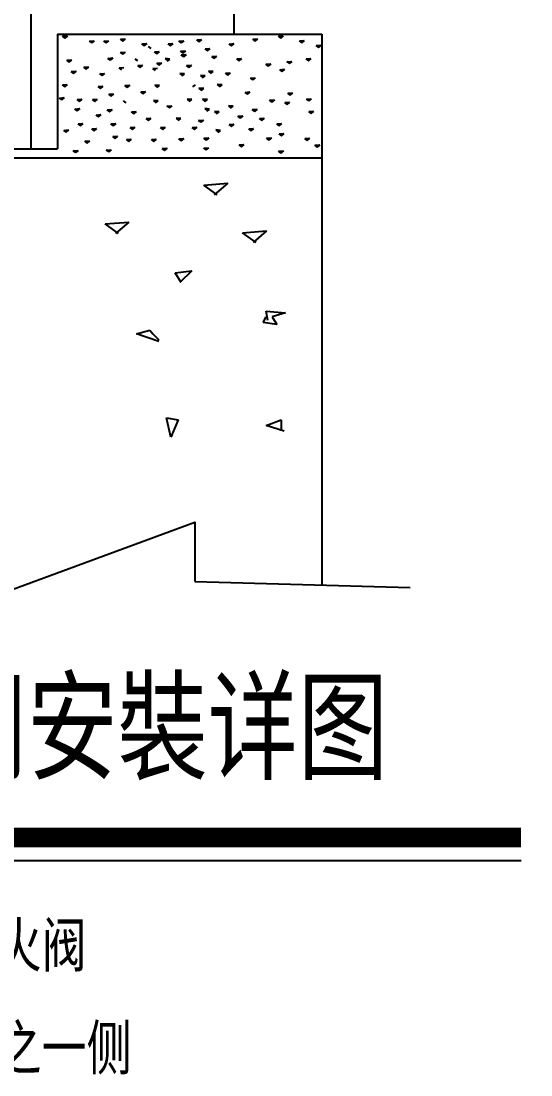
# Model space of a CAD drawing. Extents: x 2246048 to 2442613, y -66234 to 220766.
# Drawn here: x 2422789 to 2425680, y 133441 to 139417 of the extents above; entities that cross this region are included whole.
import ezdxf
from ezdxf.enums import TextEntityAlignment as Align

# ---------------------------------------------------------------- set-up
doc = ezdxf.new("R2010")
doc.units = 0
doc.header["$LTSCALE"] = 1000
doc.header["$MEASUREMENT"] = 0
for name, color, linetype in [('ARCH', 21, 'Continuous'), ('CNTXT', 50, 'Continuous'), ('DUCT', 4, 'Continuous')]:
    doc.layers.add(name, color=color, linetype=linetype)
doc.styles.add('黑体', font='simhei.ttf')

msp = doc.modelspace()

# ---------------------------------------------------------------- linework, layer by layer
at = {"layer": 'ARCH'}
for p, q in [((2422994.737559747, 139341.9456390998), (2424494.737559747, 139341.9456390998)), ((2424494.737559747, 139341.9456390998), (2424494.737559747, 136218.3155718083)), ((2421194.737559747, 138641.9456390998), (2424494.737559747, 138641.9456390998)), ((2423773.126439418, 136238.4285154263), (2424994.737559747, 136204.379434288))]:
    msp.add_line(p, q, dxfattribs=at)
at = {"layer": 'ARCH', "color": 11, "linetype": 'Continuous'}
for p, q in [((2423176.537559747, 139303.7456390997), (2423203.637559747, 139305.8456390998)), ((2423191.737559747, 139292.8456390998), (2423176.537559747, 139303.7456390997)), ((2423203.637559747, 139305.8456390998), (2423188.337559748, 139292.8456390998)), ((2423257.637559747, 139303.7456390997), (2423284.737559747, 139305.8456390998)), ((2423272.837559748, 139292.8456390998), (2423257.637559747, 139303.7456390997)), ((2423284.737559747, 139305.8456390998), (2423269.437559748, 139292.8456390998)), ((2423352.337559748, 139313.8456390998), (2423379.437559748, 139315.9456390998)), ((2423367.537559747, 139302.9456390998), (2423352.337559748, 139313.8456390998)), ((2423379.437559748, 139315.9456390998), (2423364.137559747, 139302.9456390998)), ((2423473.731620448, 139287.0357774154), (2423500.831620448, 139289.1357774154)), ((2423500.831620448, 139289.1357774154), (2423485.531620448, 139276.1357774154)), ((2423622.531620448, 139287.0357774154), (2423649.631620448, 139289.1357774154)), ((2423649.631620448, 139289.1357774154), (2423634.331620448, 139276.1357774154)), ((2423683.737559747, 139303.7456390997), (2423710.837559748, 139305.8456390998)), ((2423698.937559748, 139292.8456390998), (2423683.737559747, 139303.7456390997)), ((2423710.837559748, 139305.8456390998), (2423695.537559748, 139292.8456390998)), ((2423785.137559747, 139310.4456390998), (2423812.237559747, 139312.5456390998)), ((2423800.337559748, 139299.5456390998), (2423785.137559747, 139310.4456390998)), ((2423812.237559747, 139312.5456390998), (2423796.937559748, 139299.5456390998)), ((2423967.737559747, 139286.8456390998), (2423994.837559748, 139288.9456390998)), ((2423994.837559748, 139288.9456390998), (2423979.537559748, 139275.9456390998)), ((2424102.937559748, 139313.8456390998), (2424130.037559747, 139315.9456390998)), ((2424118.137559747, 139302.9456390998), (2424102.937559748, 139313.8456390998)), ((2424130.037559747, 139315.9456390998), (2424114.737559747, 139302.9456390998)), ((2424248.337559748, 139330.7456390997), (2424275.437559748, 139332.8456390998)), ((2424263.537559748, 139319.8456390998), (2424248.337559748, 139330.7456390997)), ((2424275.437559748, 139332.8456390998), (2424260.137559747, 139319.8456390998)), ((2424367.521863844, 139304.756977057), (2424394.621863844, 139306.8569770569)), ((2424382.721863844, 139293.8569770569), (2424367.521863844, 139304.756977057)), ((2424394.621863844, 139306.8569770569), (2424379.321863845, 139293.8569770569)), ((2423352.337559748, 139239.4456390998), (2423379.437559748, 139241.5456390998)), ((2423367.537559747, 139228.5456390998), (2423352.337559748, 139239.4456390998)), ((2423379.437559748, 139241.5456390998), (2423364.137559747, 139228.5456390998)), ((2423488.931620448, 139276.1357774154), (2423473.731620448, 139287.0357774154)), ((2423526.437559748, 139262.3456390998), (2423511.237559747, 139273.2456390997)), ((2423544.731620448, 139243.0357774154), (2423571.831620448, 139245.1357774154)), ((2423559.931620448, 139232.1357774154), (2423544.731620448, 139243.0357774154)), ((2423571.831620448, 139245.1357774154), (2423556.531620448, 139232.1357774154)), ((2423637.731620448, 139276.1357774154), (2423622.531620448, 139287.0357774154)), ((2423693.531620448, 139246.4357774153), (2423720.631620448, 139248.5357774154)), ((2423708.731620448, 139235.5357774154), (2423693.531620448, 139246.4357774153)), ((2423720.631620448, 139248.5357774154), (2423705.331620448, 139235.5357774154)), ((2423832.131620448, 139259.9357774154), (2423859.231620448, 139262.0357774154)), ((2423847.331620448, 139249.0357774154), (2423832.131620448, 139259.9357774154)), ((2423859.231620448, 139262.0357774154), (2423843.931620448, 139249.0357774154)), ((2423982.937559748, 139275.9456390998), (2423967.737559747, 139286.8456390998)), ((2424462.221863844, 139277.656977057), (2424489.321863845, 139279.756977057)), ((2424477.421863844, 139266.756977057), (2424462.221863844, 139277.656977057)), ((2424489.321863845, 139279.756977057), (2424474.021863844, 139266.756977057)), ((2423048.037559747, 139195.5456390998), (2423075.137559747, 139197.6456390998)), ((2423063.237559747, 139184.6456390998), (2423048.037559747, 139195.5456390998)), ((2423075.137559747, 139197.6456390998), (2423059.837559748, 139184.6456390998)), ((2423281.337559748, 139205.6456390998), (2423308.437559747, 139207.7456390997)), ((2423296.537559748, 139194.7456390997), (2423281.337559748, 139205.6456390998)), ((2423308.437559747, 139207.7456390997), (2423293.137559747, 139194.7456390997)), ((2423450.837559748, 139190.9456390998), (2423435.637559747, 139201.8456390998)), ((2423558.231620448, 139178.7357774153), (2423585.331620448, 139180.8357774154)), ((2423573.431620448, 139167.8357774154), (2423558.231620448, 139178.7357774153)), ((2423585.331620448, 139180.8357774154), (2423570.031620448, 139167.8357774154)), ((2423632.437559748, 139201.8456390998), (2423605.337559748, 139203.9456390998)), ((2423605.337559748, 139203.9456390998), (2423620.637559747, 139190.9456390998)), ((2423617.237559747, 139190.9456390998), (2423632.437559748, 139201.8456390998)), ((2423697.237559747, 139225.9456390998), (2423724.337559748, 139228.0456390998)), ((2423712.437559748, 139215.0456390998), (2423697.237559747, 139225.9456390998)), ((2423724.337559748, 139228.0456390998), (2423709.037559748, 139215.0456390998)), ((2423869.637559747, 139215.7456390997), (2423896.737559747, 139217.8456390998)), ((2423884.837559748, 139204.8456390998), (2423869.637559747, 139215.7456390997)), ((2423896.737559747, 139217.8456390998), (2423881.437559748, 139204.8456390998)), ((2424011.637559747, 139202.2456390997), (2424038.737559747, 139204.3456390998)), ((2424026.837559748, 139191.3456390998), (2424011.637559747, 139202.2456390997)), ((2424038.737559747, 139204.3456390998), (2424023.437559748, 139191.3456390998)), ((2424177.337559748, 139171.7456390997), (2424204.437559748, 139173.8456390998)), ((2424192.537559747, 139160.8456390998), (2424177.337559748, 139171.7456390997)), ((2424204.437559748, 139173.8456390998), (2424189.137559747, 139160.8456390998)), ((2424296.521863844, 139186.3569770569), (2424323.621863844, 139188.4569770569)), ((2424311.721863844, 139175.456977057), (2424296.521863844, 139186.3569770569)), ((2424323.621863844, 139188.4569770569), (2424308.321863844, 139175.456977057)), ((2424404.721863844, 139203.256977057), (2424431.821863845, 139205.3569770569)), ((2424419.921863844, 139192.3569770569), (2424404.721863844, 139203.256977057)), ((2424431.821863845, 139205.3569770569), (2424416.521863844, 139192.3569770569)), ((2423073.037559747, 139130.9456390998), (2423100.137559747, 139133.0456390998)), ((2423088.237559747, 139120.0456390998), (2423073.037559747, 139130.9456390998)), ((2423100.137559747, 139133.0456390998), (2423084.837559748, 139120.0456390998)), ((2423143.837559748, 139155.9456390998), (2423170.937559747, 139158.0456390998)), ((2423159.037559748, 139145.0456390998), (2423143.837559748, 139155.9456390998)), ((2423170.937559747, 139158.0456390998), (2423155.637559747, 139145.0456390998)), ((2423235.537559747, 139118.4456390998), (2423262.637559747, 139120.5456390998)), ((2423250.737559747, 139107.5456390998), (2423235.537559747, 139118.4456390998)), ((2423262.637559747, 139120.5456390998), (2423247.337559748, 139107.5456390998)), ((2423343.937559748, 139151.8456390998), (2423371.037559747, 139153.9456390998)), ((2423359.137559747, 139140.9456390998), (2423343.937559748, 139151.8456390998)), ((2423450.031620448, 139165.2357774153), (2423477.131620448, 139167.3357774154)), ((2423465.231620448, 139154.3357774154), (2423450.031620448, 139165.2357774153)), ((2423477.131620448, 139167.3357774154), (2423461.831620448, 139154.3357774154)), ((2423534.937559748, 139148.1456390998), (2423562.037559747, 139150.2456390997)), ((2423550.137559747, 139137.2456390997), (2423534.937559748, 139148.1456390998)), ((2423715.937559748, 139118.4456390998), (2423688.837559748, 139120.5456390998)), ((2423688.837559748, 139120.5456390998), (2423704.137559747, 139107.5456390998)), ((2423700.737559747, 139107.5456390998), (2423715.937559748, 139118.4456390998)), ((2423727.331620448, 139165.2357774153), (2423754.431620448, 139167.3357774154)), ((2423742.531620448, 139154.3357774154), (2423727.331620448, 139165.2357774153)), ((2423754.431620448, 139167.3357774154), (2423739.131620448, 139154.3357774154)), ((2423878.437559748, 139130.9456390998), (2423851.337559748, 139133.0456390998)), ((2423851.337559748, 139133.0456390998), (2423866.637559747, 139120.0456390998)), ((2423863.237559747, 139120.0456390998), (2423878.437559748, 139130.9456390998)), ((2423947.437559748, 139121.0456390998), (2423974.537559747, 139123.1456390998)), ((2423962.637559747, 139110.1456390998), (2423947.437559748, 139121.0456390998)), ((2423974.537559747, 139123.1456390998), (2423959.237559747, 139110.1456390998)), ((2424255.137559747, 139141.3456390998), (2424282.237559747, 139143.4456390998)), ((2424270.337559748, 139130.4456390998), (2424255.137559747, 139141.3456390998)), ((2424282.237559747, 139143.4456390998), (2424266.937559748, 139130.4456390998)), ((2423022.937559748, 139055.8456390998), (2423050.037559748, 139057.9456390998)), ((2423038.137559747, 139044.9456390998), (2423022.937559748, 139055.8456390998)), ((2423050.037559748, 139057.9456390998), (2423034.737559747, 139044.9456390998)), ((2423377.337559748, 139051.6456390998), (2423404.437559748, 139053.7456390997)), ((2423392.537559747, 139040.7456390997), (2423377.337559748, 139051.6456390998)), ((2423404.437559748, 139053.7456390997), (2423389.137559747, 139040.7456390997)), ((2423574.137559747, 139051.6456390998), (2423547.037559747, 139053.7456390997)), ((2423547.037559747, 139053.7456390997), (2423562.337559748, 139040.7456390997)), ((2423558.937559748, 139040.7456390997), (2423574.137559747, 139051.6456390998)), ((2423763.237559747, 139044.9456390998), (2423778.437559748, 139055.8456390998)), ((2423832.637559747, 139105.8456390998), (2423805.537559748, 139107.9456390998)), ((2423805.537559748, 139107.9456390998), (2423820.837559748, 139094.9456390998)), ((2423817.437559748, 139094.9456390998), (2423832.637559747, 139105.8456390998)), ((2423928.537559747, 139055.8456390998), (2423901.437559748, 139057.9456390998)), ((2423901.437559748, 139057.9456390998), (2423916.737559747, 139044.9456390998)), ((2423913.337559748, 139044.9456390998), (2423928.537559747, 139055.8456390998)), ((2424089.437559748, 139093.9456390998), (2424116.537559747, 139096.0456390998)), ((2424104.637559747, 139083.0456390998), (2424089.437559748, 139093.9456390998)), ((2424116.537559747, 139096.0456390998), (2424101.237559747, 139083.0456390998)), ((2423226.003501032, 139045.8246350478), (2423253.103501032, 139047.9246350478)), ((2423241.203501032, 139034.9246350478), (2423226.003501032, 139045.8246350478)), ((2423253.103501032, 139047.9246350478), (2423237.803501032, 139034.9246350478)), ((2423285.637559747, 139001.6456390998), (2423312.737559747, 139003.7456390997)), ((2423300.837559748, 138990.7456390997), (2423285.637559747, 139001.6456390998)), ((2423312.737559747, 139003.7456390997), (2423297.437559748, 138990.7456390997)), ((2423467.237559747, 139016.2456390997), (2423494.337559748, 139018.3456390998)), ((2423482.437559748, 139005.3456390998), (2423467.237559747, 139016.2456390997)), ((2423494.337559748, 139018.3456390998), (2423479.037559747, 139005.3456390998)), ((2423824.337559748, 139034.9456390998), (2423797.237559747, 139037.0456390998)), ((2423797.237559747, 139037.0456390998), (2423812.537559748, 139024.0456390998)), ((2423809.137559747, 139024.0456390998), (2423824.337559748, 139034.9456390998)), ((2424059.037559748, 139012.7456390997), (2424086.137559747, 139014.8456390998)), ((2424074.237559747, 139001.8456390998), (2424059.037559748, 139012.7456390997)), ((2424086.137559747, 139014.8456390998), (2424070.837559748, 139001.8456390998)), ((2424301.375084592, 139008.623886198), (2424328.475084592, 139010.723886198)), ((2424316.575084592, 138997.723886198), (2424301.375084592, 139008.623886198)), ((2424328.475084592, 139010.723886198), (2424313.175084592, 138997.723886198)), ((2423006.337559748, 138980.7456390997), (2423033.437559747, 138982.8456390998)), ((2423021.537559748, 138969.8456390998), (2423006.337559748, 138980.7456390997)), ((2423033.437559747, 138982.8456390998), (2423018.137559747, 138969.8456390998)), ((2423106.337559748, 138972.4456390998), (2423133.437559747, 138974.5456390998)), ((2423121.537559748, 138961.5456390998), (2423106.337559748, 138972.4456390998)), ((2423133.437559747, 138974.5456390998), (2423118.137559747, 138961.5456390998)), ((2423193.837559748, 138972.4456390998), (2423220.937559747, 138974.5456390998)), ((2423209.037559748, 138961.5456390998), (2423193.837559748, 138972.4456390998)), ((2423220.937559747, 138974.5456390998), (2423205.637559747, 138961.5456390998)), ((2423384.137559747, 138953.1456390998), (2423368.937559748, 138964.0456390998)), ((2423565.737559747, 138964.0456390998), (2423538.637559747, 138966.1456390998)), ((2423538.637559747, 138966.1456390998), (2423553.937559747, 138953.1456390998)), ((2423550.537559747, 138953.1456390998), (2423565.737559747, 138964.0456390998)), ((2423616.037559747, 138935.0456390998), (2423643.137559747, 138937.1456390998)), ((2423631.237559747, 138924.1456390998), (2423616.037559747, 138935.0456390998)), ((2423643.137559747, 138937.1456390998), (2423627.837559748, 138924.1456390998)), ((2423757.637559747, 138972.4456390998), (2423730.537559748, 138974.5456390998)), ((2423730.537559748, 138974.5456390998), (2423745.837559748, 138961.5456390998)), ((2423742.437559748, 138961.5456390998), (2423757.637559747, 138972.4456390998)), ((2423845.137559747, 138972.4456390998), (2423818.037559748, 138974.5456390998)), ((2423818.037559748, 138974.5456390998), (2423833.337559748, 138961.5456390998)), ((2423829.937559748, 138961.5456390998), (2423845.137559747, 138972.4456390998)), ((2423991.037559747, 138934.8456390998), (2423963.937559748, 138936.9456390998)), ((2423963.937559748, 138936.9456390998), (2423979.237559747, 138923.9456390998)), ((2423975.837559748, 138923.9456390998), (2423991.037559747, 138934.8456390998)), ((2424197.637559747, 138968.8456390998), (2424224.737559747, 138970.9456390997)), ((2424212.837559748, 138957.9456390998), (2424197.637559747, 138968.8456390998)), ((2424224.737559747, 138970.9456390997), (2424209.437559748, 138957.9456390998)), ((2424284.475084592, 138954.423886198), (2424311.575084592, 138956.5238861979)), ((2424299.675084592, 138943.5238861979), (2424284.475084592, 138954.423886198)), ((2424311.575084592, 138956.5238861979), (2424296.275084592, 138943.5238861979)), ((2424406.175084592, 138974.723886198), (2424433.275084592, 138976.823886198)), ((2424421.375084592, 138963.823886198), (2424406.175084592, 138974.723886198)), ((2424433.275084592, 138976.823886198), (2424417.975084592, 138963.823886198)), ((2423093.837559748, 138918.2456390997), (2423120.937559747, 138920.3456390998)), ((2423109.037559748, 138907.3456390998), (2423093.837559748, 138918.2456390997)), ((2423120.937559747, 138920.3456390998), (2423105.637559747, 138907.3456390998)), ((2423213.637559747, 138884.2456390997), (2423240.737559747, 138886.3456390998)), ((2423228.837559748, 138873.3456390998), (2423213.637559747, 138884.2456390997)), ((2423240.737559747, 138886.3456390998), (2423225.437559748, 138873.3456390998)), ((2423277.237559747, 138914.0456390998), (2423304.337559748, 138916.1456390998)), ((2423292.437559748, 138903.1456390998), (2423277.237559747, 138914.0456390998)), ((2423304.337559748, 138916.1456390998), (2423289.037559747, 138903.1456390998)), ((2423414.937559748, 138901.5456390998), (2423442.037559748, 138903.6456390998)), ((2423430.137559747, 138890.6456390998), (2423414.937559748, 138901.5456390998)), ((2423442.037559748, 138903.6456390998), (2423426.737559747, 138890.6456390998)), ((2423857.637559747, 138918.2456390997), (2423830.537559748, 138920.3456390998)), ((2423830.537559748, 138920.3456390998), (2423845.837559748, 138907.3456390998)), ((2423842.437559748, 138907.3456390998), (2423857.637559747, 138918.2456390997)), ((2423911.837559748, 138901.5456390998), (2423884.737559747, 138903.6456390998)), ((2423884.737559747, 138903.6456390998), (2423900.037559748, 138890.6456390998)), ((2423896.637559747, 138890.6456390998), (2423911.837559748, 138901.5456390998)), ((2424018.437559748, 138877.4456390998), (2424045.537559748, 138879.5456390998)), ((2424033.637559747, 138866.5456390998), (2424018.437559748, 138877.4456390998)), ((2424045.537559748, 138879.5456390998), (2424030.237559747, 138866.5456390998)), ((2424099.637559747, 138914.6456390998), (2424126.737559747, 138916.7456390999)), ((2424114.837559748, 138903.7456390997), (2424099.637559747, 138914.6456390998)), ((2424126.737559747, 138916.7456390999), (2424111.437559748, 138903.7456390997)), ((2424419.675084592, 138903.723886198), (2424446.775084592, 138905.823886198)), ((2424434.875084592, 138892.823886198), (2424419.675084592, 138903.723886198)), ((2424446.775084592, 138905.823886198), (2424431.475084592, 138892.823886198)), ((2423112.237559747, 138833.5456390998), (2423139.337559748, 138835.6456390998)), ((2423127.437559748, 138822.6456390998), (2423112.237559747, 138833.5456390998)), ((2423139.337559748, 138835.6456390998), (2423124.037559747, 138822.6456390998)), ((2423298.237559747, 138833.5456390998), (2423325.337559748, 138835.6456390998)), ((2423313.437559748, 138822.6456390998), (2423298.237559747, 138833.5456390998)), ((2423325.337559748, 138835.6456390998), (2423310.037559748, 138822.6456390998)), ((2423406.537559748, 138813.9456390998), (2423433.637559747, 138816.0456390998)), ((2423421.737559747, 138803.0456390998), (2423406.537559748, 138813.9456390998)), ((2423433.637559747, 138816.0456390998), (2423418.337559748, 138803.0456390998)), ((2423498.237559747, 138863.9456390998), (2423525.337559748, 138866.0456390998)), ((2423513.437559748, 138853.0456390998), (2423498.237559747, 138863.9456390998)), ((2423525.337559748, 138866.0456390998), (2423510.037559748, 138853.0456390998)), ((2423578.837559748, 138813.2456390997), (2423605.937559748, 138815.3456390998)), ((2423594.037559748, 138802.3456390998), (2423578.837559748, 138813.2456390997)), ((2423605.937559748, 138815.3456390998), (2423590.637559747, 138802.3456390998)), ((2423695.037559747, 138863.9456390998), (2423667.937559748, 138866.0456390998)), ((2423667.937559748, 138866.0456390998), (2423683.237559747, 138853.0456390998)), ((2423679.837559748, 138853.0456390998), (2423695.037559747, 138863.9456390998)), ((2423758.037559748, 138813.2456390997), (2423785.137559747, 138815.3456390998)), ((2423773.237559747, 138802.3456390998), (2423758.037559748, 138813.2456390997)), ((2423785.137559747, 138815.3456390998), (2423769.837559748, 138802.3456390998)), ((2423795.237559747, 138853.8456390998), (2423822.337559748, 138855.9456390998)), ((2423810.437559748, 138842.9456390998), (2423795.237559747, 138853.8456390998)), ((2423822.337559748, 138855.9456390998), (2423807.037559747, 138842.9456390998)), ((2423967.737559747, 138830.0456390998), (2423994.837559748, 138832.1456390998)), ((2423982.937559748, 138819.1456390998), (2423967.737559747, 138830.0456390998)), ((2423994.837559748, 138832.1456390998), (2423979.537559748, 138819.1456390998)), ((2424140.137559747, 138863.9456390998), (2424167.237559747, 138866.0456390998)), ((2424155.337559748, 138853.0456390998), (2424140.137559747, 138863.9456390998)), ((2424167.237559747, 138866.0456390998), (2424151.937559748, 138853.0456390998)), ((2424238.237559747, 138833.4456390997), (2424265.337559748, 138835.5456390998)), ((2424253.437559748, 138822.5456390998), (2424238.237559747, 138833.4456390997)), ((2424265.337559748, 138835.5456390998), (2424250.037559748, 138822.5456390998)), ((2423031.337559748, 138797.2456390997), (2423058.437559747, 138799.3456390998)), ((2423046.537559748, 138786.3456390998), (2423031.337559748, 138797.2456390997)), ((2423058.437559747, 138799.3456390998), (2423043.137559747, 138786.3456390998)), ((2423190.037559747, 138806.4456390998), (2423217.137559747, 138808.5456390998)), ((2423205.237559747, 138795.5456390998), (2423190.037559747, 138806.4456390998)), ((2423217.137559747, 138808.5456390998), (2423201.837559748, 138795.5456390998)), ((2423308.337559748, 138762.4456390998), (2423335.437559748, 138764.5456390998)), ((2423323.537559748, 138751.5456390998), (2423308.337559748, 138762.4456390998)), ((2423335.437559748, 138764.5456390998), (2423320.137559747, 138751.5456390998)), ((2423683.637559747, 138748.9456390998), (2423710.737559747, 138751.0456390998)), ((2423710.737559747, 138751.0456390998), (2423695.437559748, 138738.0456390998)), ((2423825.637559747, 138752.3456390998), (2423852.737559747, 138754.4456390997)), ((2423840.837559748, 138741.4456390998), (2423825.637559747, 138752.3456390998)), ((2423852.737559747, 138754.4456390997), (2423837.437559748, 138741.4456390998)), ((2423920.137559747, 138797.2456390997), (2423893.037559748, 138799.3456390998)), ((2423893.037559748, 138799.3456390998), (2423908.337559748, 138786.3456390998)), ((2423904.937559748, 138786.3456390998), (2423920.137559747, 138797.2456390997)), ((2424079.337559748, 138806.4456390998), (2424106.437559748, 138808.5456390998)), ((2424094.537559747, 138795.5456390998), (2424079.337559748, 138806.4456390998)), ((2424106.437559748, 138808.5456390998), (2424091.137559747, 138795.5456390998)), ((2424180.737559747, 138752.2456390997), (2424207.837559748, 138754.3456390998)), ((2424195.937559747, 138741.3456390998), (2424180.737559747, 138752.2456390997)), ((2424207.837559748, 138754.3456390998), (2424192.537559747, 138741.3456390998)), ((2424252.158417089, 138777.8930204615), (2424279.258417089, 138779.9930204616)), ((2424267.358417089, 138766.9930204616), (2424252.158417089, 138777.8930204615)), ((2424279.258417089, 138779.9930204616), (2424263.958417089, 138766.9930204616)), ((2424397.558417089, 138750.8930204615), (2424424.658417089, 138752.9930204616)), ((2424412.758417089, 138739.9930204616), (2424397.558417089, 138750.8930204615)), ((2424424.658417089, 138752.9930204616), (2424409.358417089, 138739.9930204616)), ((2423149.437559747, 138735.4456390998), (2423176.537559747, 138737.5456390998)), ((2423164.637559747, 138724.5456390998), (2423149.437559747, 138735.4456390998)), ((2423176.537559747, 138737.5456390998), (2423161.237559747, 138724.5456390998)), ((2423386.137559747, 138745.5456390998), (2423413.237559747, 138747.6456390998)), ((2423401.337559748, 138734.6456390998), (2423386.137559747, 138745.5456390998)), ((2423413.237559747, 138747.6456390998), (2423397.937559748, 138734.6456390998)), ((2423528.137559747, 138745.5456390998), (2423555.237559747, 138747.6456390998)), ((2423543.337559748, 138734.6456390998), (2423528.137559747, 138745.5456390998)), ((2423555.237559747, 138747.6456390998), (2423539.937559748, 138734.6456390998)), ((2423589.023111109, 138694.4794573818), (2423616.123111109, 138696.5794573817)), ((2423604.223111109, 138683.5794573817), (2423589.023111109, 138694.4794573818)), ((2423616.123111109, 138696.5794573817), (2423600.823111109, 138683.5794573817)), ((2423698.837559748, 138738.0456390998), (2423683.637559747, 138748.9456390998)), ((2423824.837208572, 138696.9848520665), (2423851.937208572, 138699.0848520665)), ((2423840.037208572, 138686.0848520665), (2423824.837208572, 138696.9848520665)), ((2423851.937208572, 138699.0848520665), (2423836.637208572, 138686.0848520665)), ((2424025.237559747, 138715.0456390998), (2424052.337559748, 138717.1456390998)), ((2424040.437559748, 138704.1456390998), (2424025.237559747, 138715.0456390998)), ((2424052.337559748, 138717.1456390998), (2424037.037559747, 138704.1456390998)), ((2424455.058417089, 138713.5930204616), (2424482.158417089, 138715.6930204616)), ((2424470.258417089, 138702.6930204616), (2424455.058417089, 138713.5930204616)), ((2424482.158417089, 138715.6930204616), (2424466.858417089, 138702.6930204616)), ((2423084.810763106, 138681.7171940757), (2423111.910763106, 138683.8171940758)), ((2423100.010763106, 138670.8171940757), (2423084.810763106, 138681.7171940757)), ((2423111.910763106, 138683.8171940758), (2423096.610763106, 138670.8171940757)), ((2423272.067747007, 138685.7145945281), (2423299.167747007, 138687.8145945282)), ((2423287.267747007, 138674.8145945282), (2423272.067747007, 138685.7145945281)), ((2423299.167747007, 138687.8145945282), (2423283.867747007, 138674.8145945282)), ((2424248.758417089, 138679.7930204617), (2424275.858417089, 138681.8930204615)), ((2424263.958417089, 138668.8930204615), (2424248.758417089, 138679.7930204617)), ((2424275.858417089, 138681.8930204615), (2424260.558417089, 138668.8930204615)), ((2423825.037559748, 138486.6456390998), (2423960.437559748, 138497.4456390998)), ((2423901.137559747, 138432.5456390998), (2423825.037559748, 138486.6456390998)), ((2423960.437559748, 138497.4456390998), (2423884.237559747, 138432.5456390998)), ((2423265.037559747, 138266.5456390998), (2423400.437559748, 138277.3456390998)), ((2423400.437559748, 138277.3456390998), (2423324.237559747, 138212.4456390998)), ((2423341.137559747, 138212.4456390998), (2423265.037559747, 138266.5456390998)), ((2424045.037559747, 138216.4456390998), (2424180.437559748, 138227.2456390997)), ((2424121.137559747, 138162.3456390998), (2424045.037559747, 138216.4456390998)), ((2424180.437559748, 138227.2456390997), (2424104.237559747, 138162.3456390998)), ((2423662.937559748, 137989.1456390998), (2423756.037559747, 137999.9456390998)), ((2423696.837559748, 137935.0456390998), (2423662.937559748, 137989.1456390998)), ((2423756.037559747, 137999.9456390998), (2423688.337559748, 137935.0456390998)), ((2424162.137559747, 137707.8456390998), (2424179.037559747, 137740.2456390997)), ((2424187.537559748, 137718.5456390998), (2424179.037559747, 137772.7456390997)), ((2424179.037559747, 137772.7456390997), (2424288.937559748, 137761.9456390998)), ((2424288.937559748, 137761.9456390998), (2424212.837559748, 137740.2456390997)), ((2424212.837559748, 137740.2456390997), (2424238.237559747, 137697.0456390998)), ((2424238.237559747, 137697.0456390998), (2424162.137559747, 137707.8456390998)), ((2423443.037559748, 137642.9456390998), (2423519.237559747, 137664.4456390998)), ((2423570.037559747, 137599.5456390998), (2423443.037559748, 137642.9456390998)), ((2423519.237559747, 137664.4456390998), (2423536.137559747, 137642.9456390998)), ((2423536.137559747, 137642.9456390998), (2423570.037559747, 137610.3456390998)), ((2423637.637559747, 137058.5456390998), (2423612.337559748, 137166.8456390998)), ((2423612.337559748, 137166.8456390998), (2423679.937559748, 137155.8456390998)), ((2423679.937559748, 137155.8456390998), (2423637.637559747, 137058.5456390998)), ((2424179.037559747, 137123.4456390998), (2424263.637559747, 137155.8456390998)), ((2424263.637559747, 137155.8456390998), (2424263.637559747, 137101.8456390998)), ((2424280.537559748, 137090.9456390998), (2424179.037559747, 137123.4456390998))]:
    msp.add_line(p, q, dxfattribs=at)
at = {"layer": 'ARCH'}
msp.add_lwpolyline([(2421987.77060631, 136288.1904442518), (2421987.77060631, 135917.2104895108), (2423773.126439418, 136574.8809321383), (2423773.126439418, 136238.4285154263)], dxfattribs=at)
at = {"layer": 'CNTXT', "const_width": 112.5}
msp.add_lwpolyline([(2418940.633951491, 134788.0425142027), (2425623.375580012, 134788.042514183)], dxfattribs=at)
at = {"layer": 'CNTXT'}
msp.add_lwpolyline([(2418940.633951544, 134656.7925143697), (2425623.375580012, 134656.7925144995)], dxfattribs=at)
at = {"layer": 'DUCT'}
for p, q in [((2423994.737559747, 139991.9456390998), (2423994.737559747, 139341.9456390998)), ((2422844.737559747, 139491.9456390998), (2422844.737559747, 138691.9456390998)), ((2422994.737559747, 139341.9456390998), (2423994.737559747, 139341.9456390998)), ((2422994.737559747, 139341.9456390998), (2422994.737559747, 138691.9456390998)), ((2422694.737559747, 138691.9456390998), (2422994.737559747, 138691.9456390998))]:
    msp.add_line(p, q, dxfattribs=at)
at = {"layer": 'DUCT', "color": 11, "linetype": 'Continuous'}
for p, q in [((2423024.337559748, 139330.7456390997), (2423051.437559748, 139332.8456390998)), ((2423039.537559748, 139319.8456390998), (2423024.337559748, 139330.7456390997)), ((2423051.437559748, 139332.8456390998), (2423036.137559747, 139319.8456390998))]:
    msp.add_line(p, q, dxfattribs=at)

# ---------------------------------------------------------------- texts
at = {"layer": 'CNTXT', "style": '黑体', "width": 0.75}
msp.add_text('过墙式防火阀安裝详图', height=500, dxfattribs=at).set_placement((2422312.276086247, 135418.5078842749), align=Align.MIDDLE_CENTER)
at = {"layer": 'CNTXT', "linetype": 'Continuous', "style": '黑体', "width": 0.75}
for s, p in [('同样适用于其它类型的防火阀', (2419835.654312089, 134053.6594702173)), ('注：防火阀亦可装于贴墙之一侧', (2419835.654312089, 133470.7819249308))]:
    msp.add_text(s, height=250, dxfattribs=at).set_placement(p)

doc.saveas('drawing.dxf')
